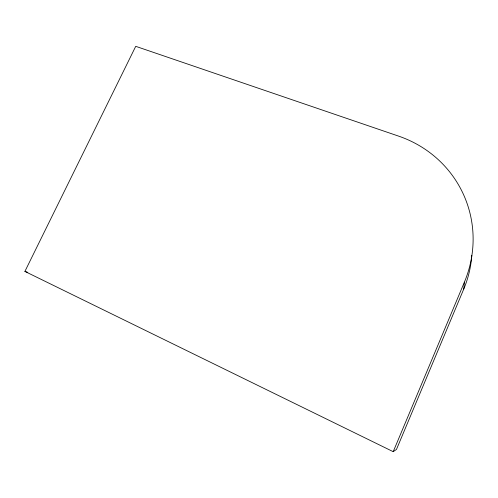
<?xml version="1.0" encoding="UTF-8"?>
<svg xmlns="http://www.w3.org/2000/svg" width="498" height="498" viewBox="0 0 498 498"><rect width="100%" height="100%" fill="white"/><g stroke="black" fill="none" stroke-linecap="round" stroke-linejoin="round"><path stroke-width="0.75" d="M463.769 289.014L464.397 282.142A115.604 111.465 -22.4 0 0 398.618 136.128L135.73 46.326L24.9 271.416L393.208 451.674L396.458 449.451L463.769 289.014A109.747 106.23 -20.2 0 0 471.787 255.362M393.208 451.674L464.397 282.142M24.9 271.416L27.801 272.362"/></g></svg>
